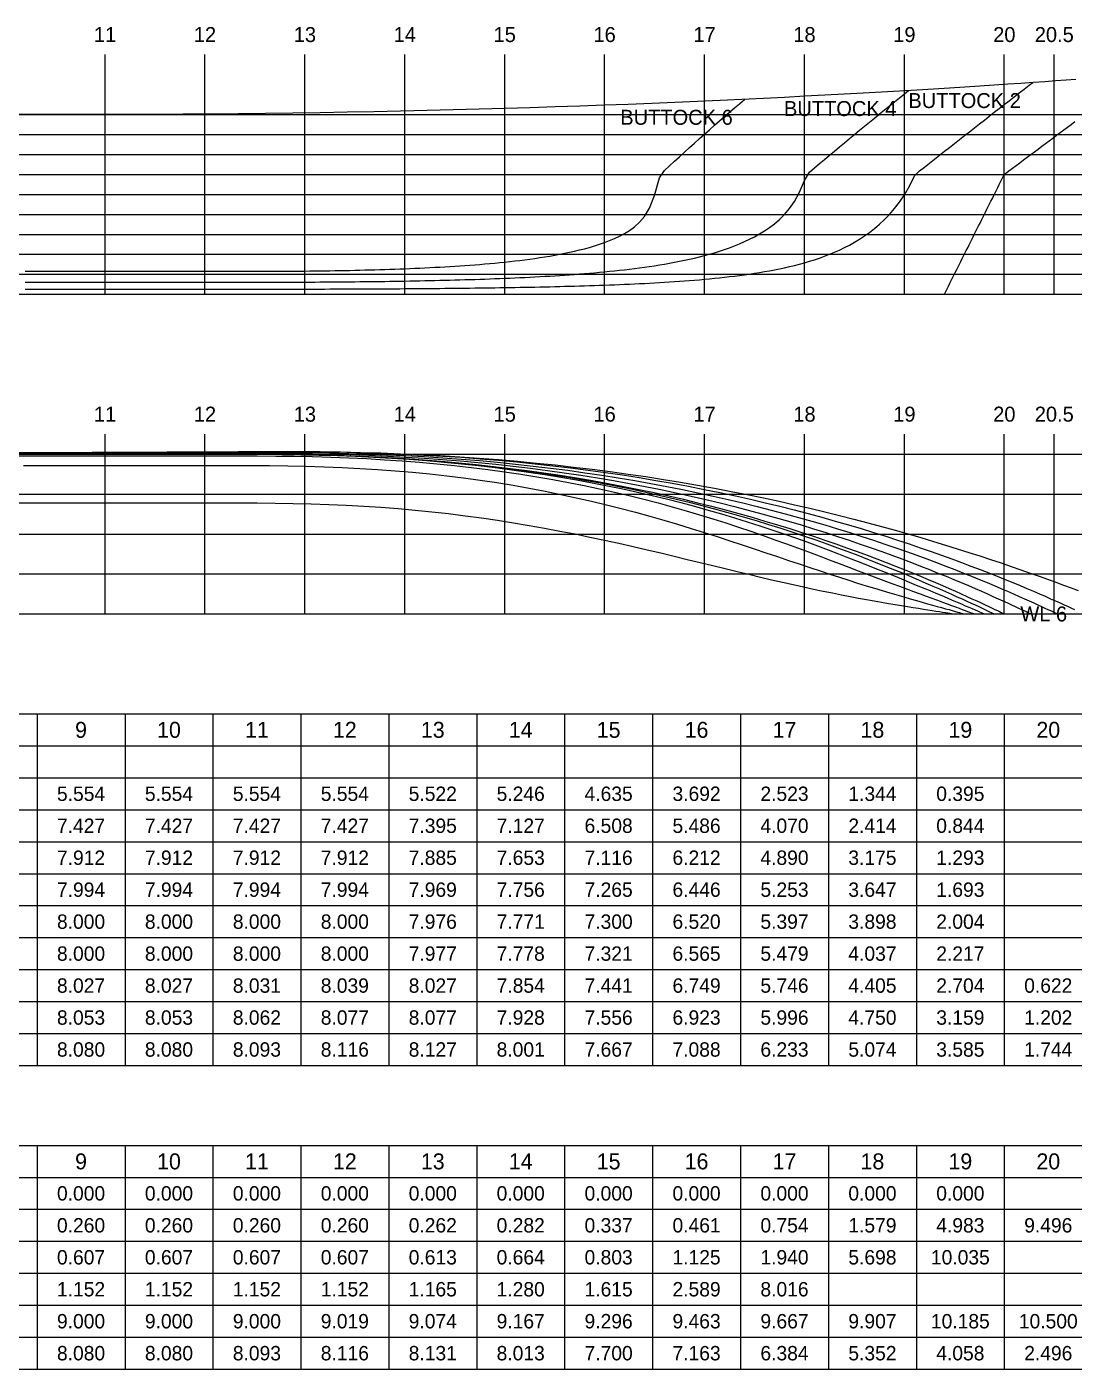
# Model space of a CAD drawing. Header units: metres. Extents: x -3336 to 157000, y -53800 to 16385.
# Drawn here: x 51088 to 103494, y -53800 to 13386 of the extents above; entities that cross this region are included whole.
import ezdxf
from ezdxf.enums import TextEntityAlignment as Align

# ---------------------------------------------------------------- set-up
doc = ezdxf.new("R2010")
doc.units = ezdxf.units.M
for name, color, linetype in [('LINES_BUTTOCK', 4, 'CONTINUOUS'), ('LINES_CL', 30, 'CONTINUOUS'), ('LINES_DECK', 6, 'CONTINUOUS'), ('LINES_GRID', 8, 'CONTINUOUS'), ('LINES_PROFILE', 7, 'CONTINUOUS'), ('LINES_TABLE', 8, 'CONTINUOUS'), ('LINES_TEXT', 7, 'CONTINUOUS'), ('LINES_WATERLINE', 1, 'CONTINUOUS')]:
    doc.layers.add(name, color=color, linetype=linetype)

msp = doc.modelspace()

# ---------------------------------------------------------------- linework, layer by layer
at = {"layer": 'LINES_BUTTOCK'}
for points in [[(51000, 259.7619), (51250, 259.7619), (51500, 259.7619), (51750, 259.7619), (52000, 259.7619), (52250, 259.7619), (52500, 259.7619), (52750, 259.7619), (53000, 259.7619), (53250, 259.7619), (53500, 259.7619), (53750, 259.7619), (54000, 259.7619), (54250, 259.7619), (54500, 259.7619), (54750, 259.7619), (55000, 259.7619), (55250, 259.7619), (55500, 259.7619), (55750, 259.7619), (56000, 259.7619), (56250, 259.7619), (56500, 259.7619), (56750, 259.7619), (57000, 259.7619), (57250, 259.7619), (57500, 259.7619), (57750, 259.7619), (58000, 259.7619), (58250, 259.7619), (58500, 259.7619), (58750, 259.7619), (59000, 259.7619), (59250, 259.7619), (59500, 259.7619), (59750, 259.7619), (60000, 259.7619), (60250, 259.7619), (60500, 259.7619), (60750, 259.7619), (61000, 259.7619), (61250, 259.7619), (61500, 259.7619), (61750, 259.7619), (62000, 259.7619), (62250, 259.7693), (62500, 259.7985), (62750, 259.8548), (63000, 259.942), (63250, 260.0628), (63500, 260.2198), (63750, 260.415), (64000, 260.6502), (64250, 260.9274), (64500, 261.2482), (64750, 261.6141), (65000, 262.0267), (65250, 262.4875), (65500, 262.998), (65750, 263.5596), (66000, 264.1737), (66250, 264.842), (66500, 265.5657), (66750, 266.3464), (67000, 267.1856), (67250, 268.0848), (67500, 269.0457), (67750, 270.0698), (68000, 271.1588), (68250, 272.3145), (68500, 273.5385), (68750, 274.8327), (69000, 276.1991), (69250, 277.6396), (69500, 279.1563), (69750, 280.7512), (70000, 282.4267), (70250, 284.185), (70500, 286.0286), (70750, 287.9599), (71000, 289.9817), (71250, 292.0967), (71500, 294.3077), (71750, 296.6178), (72000, 299.0302), (72250, 301.5481), (72500, 304.175), (72750, 306.9147), (73000, 309.7708), (73250, 312.7474), (73500, 315.8487), (73750, 319.0791), (74000, 322.4433), (74250, 325.9461), (74500, 329.5926), (74750, 333.3884), (75000, 337.3389), (75250, 341.4502), (75500, 345.7287), (75750, 350.1808), (76000, 354.8136), (76250, 359.6344), (76500, 364.651), (76750, 369.8716), (77000, 375.3048), (77250, 380.9598), (77500, 386.846), (77750, 392.9738), (78000, 399.3539), (78250, 405.9976), (78500, 412.917), (78750, 420.1248), (79000, 427.6345), (79250, 435.4604), (79500, 443.6176), (79750, 452.1222), (80000, 460.9912), (80250, 470.2428), (80500, 479.896), (80750, 489.9714), (81000, 500.4906), (81250, 511.4766), (81500, 522.9542), (81750, 534.9493), (82000, 547.4899), (82250, 560.6056), (82500, 574.3282), (82750, 588.6914), (83000, 603.7314), (83250, 619.4867), (83500, 635.9986), (83750, 653.3113), (84000, 671.4721), (84250, 690.5315), (84500, 710.544), (84750, 731.5678), (85000, 753.6655), (85250, 776.9043), (85500, 801.3568), (85750, 827.1008), (86000, 854.2202), (86250, 882.8056), (86500, 912.9548), (86750, 944.7735), (87000, 978.3759), (87250, 1013.8859), (87500, 1051.4377), (87750, 1091.1772), (88000, 1133.2626), (88250, 1177.8666), (88500, 1225.1771), (88750, 1275.3994), (89000, 1328.7581), (89250, 1385.4989), (89500, 1445.8916), (89750, 1510.2329), (90000, 1578.8492), (90250, 1652.101), (90500, 1730.387), (90750, 1814.1493), (91000, 1903.879), (91250, 2000.1236), (91500, 2103.4951), (91750, 2214.6799), (92000, 2334.451), (92250, 2463.6826), (92500, 2603.3693), (92750, 2754.6504), (93000, 2918.8425), (93250, 3097.4841), (93500, 3292.3998), (93750, 3505.7957), (94000, 3740.4059), (94250, 3999.7307), (94500, 4288.4379), (94750, 4613.0723), (95000, 4983.3505), (95250, 5414.3917), (95500, 5927.4218), (95750, 6172.303), (96000, 6369.8577), (96250, 6567.1496), (96500, 6764.1801), (96750, 6960.9508), (97000, 7157.4632), (97250, 7353.7189), (97500, 7549.7196), (97750, 7745.4669), (98000, 7940.9625), (98250, 8136.2083), (98500, 8331.2059), (98750, 8525.9573), (99000, 8720.4643), (99250, 8914.7288), (99500, 9108.7527), (99750, 9302.538), (100000, 9496.0867), (100250, 9689.4008), (100500, 9882.4823), (100750, 10075.3333), (101000, 10267.9559), (101250, 10460.3523), (101427.2979, 10596.6621)], [(51000, 606.8942), (51250, 606.8942), (51500, 606.8942), (51750, 606.8942), (52000, 606.8942), (52250, 606.8942), (52500, 606.8942), (52750, 606.8942), (53000, 606.8942), (53250, 606.8942), (53500, 606.8942), (53750, 606.8942), (54000, 606.8942), (54250, 606.8942), (54500, 606.8942), (54750, 606.8942), (55000, 606.8942), (55250, 606.8942), (55500, 606.8942), (55750, 606.8942), (56000, 606.8942), (56250, 606.8942), (56500, 606.8942), (56750, 606.8942), (57000, 606.8942), (57250, 606.8942), (57500, 606.8942), (57750, 606.8942), (58000, 606.8942), (58250, 606.8942), (58500, 606.8942), (58750, 606.8942), (59000, 606.8942), (59250, 606.8942), (59500, 606.8942), (59750, 606.8942), (60000, 606.8942), (60250, 606.8942), (60500, 606.8942), (60750, 606.8942), (61000, 606.8942), (61250, 606.8942), (61500, 606.8942), (61750, 606.8942), (62000, 606.8942), (62250, 606.9126), (62500, 606.9851), (62750, 607.1253), (63000, 607.3422), (63250, 607.643), (63500, 608.0336), (63750, 608.5192), (64000, 609.1048), (64250, 609.7947), (64500, 610.5932), (64750, 611.5041), (65000, 612.5315), (65250, 613.6791), (65500, 614.9506), (65750, 616.3497), (66000, 617.8801), (66250, 619.5455), (66500, 621.3497), (66750, 623.2965), (67000, 625.3898), (67250, 627.6335), (67500, 630.0318), (67750, 632.5888), (68000, 635.3089), (68250, 638.1965), (68500, 641.2562), (68750, 644.493), (69000, 647.9117), (69250, 651.5177), (69500, 655.3162), (69750, 659.313), (70000, 663.5139), (70250, 667.9251), (70500, 672.5531), (70750, 677.4046), (71000, 682.4867), (71250, 687.8068), (71500, 693.3726), (71750, 699.1923), (72000, 705.2744), (72250, 711.628), (72500, 718.2623), (72750, 725.1875), (73000, 732.4138), (73250, 739.9523), (73500, 747.8145), (73750, 756.0126), (74000, 764.5594), (74250, 773.4683), (74500, 782.7537), (74750, 792.4306), (75000, 802.5148), (75250, 813.0231), (75500, 823.9732), (75750, 835.3837), (76000, 847.2745), (76250, 859.6665), (76500, 872.5818), (76750, 886.0439), (77000, 900.0777), (77250, 914.7095), (77500, 929.9673), (77750, 945.8809), (78000, 962.4817), (78250, 979.8034), (78500, 997.8815), (78750, 1016.7542), (79000, 1036.4618), (79250, 1057.0476), (79500, 1078.5575), (79750, 1101.0407), (80000, 1124.5498), (80250, 1149.1409), (80500, 1174.8744), (80750, 1201.8148), (81000, 1230.0313), (81250, 1259.5985), (81500, 1290.5963), (81750, 1323.1112), (82000, 1357.2362), (82250, 1393.072), (82500, 1430.7275), (82750, 1470.3208), (83000, 1511.9802), (83250, 1555.8455), (83500, 1602.0692), (83750, 1650.8183), (84000, 1702.276), (84250, 1756.6441), (84500, 1814.1454), (84750, 1875.0271), (85000, 1939.5649), (85250, 2008.0671), (85500, 2080.8812), (85750, 2158.4007), (86000, 2241.0751), (86250, 2329.4214), (86500, 2424.0403), (86750, 2525.6375), (87000, 2635.0519), (87250, 2753.2964), (87500, 2881.6142), (87750, 3021.5629), (88000, 3175.1406), (88250, 3344.9853), (88500, 3534.7014), (88750, 3749.4223), (89000, 3996.8372), (89250, 4289.1573), (89500, 4646.929), (89750, 5104.6315), (90000, 5698.4726), (90250, 6116.9751), (90500, 6329.2548), (90750, 6540.8242), (91000, 6751.6898), (91250, 6961.8584), (91500, 7171.3366), (91750, 7380.1313), (92000, 7588.2493), (92250, 7795.6975), (92500, 8002.4829), (92750, 8208.6125), (93000, 8414.0932), (93250, 8618.9322), (93500, 8823.1365), (93750, 9026.7132), (94000, 9229.6694), (94250, 9432.0123), (94500, 9633.7489), (94750, 9834.8866), (95000, 10035.4323), (95202.1892, 10197.197)], [(51000, 1152.4016), (51250, 1152.4016), (51500, 1152.4016), (51750, 1152.4016), (52000, 1152.4016), (52250, 1152.4016), (52500, 1152.4016), (52750, 1152.4016), (53000, 1152.4016), (53250, 1152.4016), (53500, 1152.4016), (53750, 1152.4016), (54000, 1152.4016), (54250, 1152.4016), (54500, 1152.4016), (54750, 1152.4016), (55000, 1152.4016), (55250, 1152.4016), (55500, 1152.4016), (55750, 1152.4016), (56000, 1152.4016), (56250, 1152.4016), (56500, 1152.4016), (56750, 1152.4016), (57000, 1152.4016), (57250, 1152.4016), (57500, 1152.4016), (57750, 1152.4016), (58000, 1152.4016), (58250, 1152.4016), (58500, 1152.4016), (58750, 1152.4016), (59000, 1152.4016), (59250, 1152.4016), (59500, 1152.4016), (59750, 1152.4016), (60000, 1152.4016), (60250, 1152.4016), (60500, 1152.4016), (60750, 1152.4016), (61000, 1152.4016), (61250, 1152.4016), (61500, 1152.4016), (61750, 1152.4016), (62000, 1152.4016), (62250, 1152.4425), (62500, 1152.6032), (62750, 1152.914), (63000, 1153.395), (63250, 1154.0619), (63500, 1154.9282), (63750, 1156.0057), (64000, 1157.3052), (64250, 1158.8369), (64500, 1160.6103), (64750, 1162.6347), (65000, 1164.919), (65250, 1167.4722), (65500, 1170.3032), (65750, 1173.4207), (66000, 1176.8338), (66250, 1180.5515), (66500, 1184.5832), (66750, 1188.9385), (67000, 1193.6271), (67250, 1198.6592), (67500, 1204.0455), (67750, 1209.7968), (68000, 1215.9248), (68250, 1222.4413), (68500, 1229.3589), (68750, 1236.6908), (69000, 1244.4509), (69250, 1252.6536), (69500, 1261.3145), (69750, 1270.4497), (70000, 1280.0763), (70250, 1290.2126), (70500, 1300.8777), (70750, 1312.0919), (71000, 1323.8771), (71250, 1336.256), (71500, 1349.2533), (71750, 1362.8949), (72000, 1377.2087), (72250, 1392.2243), (72500, 1407.9736), (72750, 1424.4904), (73000, 1441.8111), (73250, 1459.9749), (73500, 1479.0237), (73750, 1499.0029), (74000, 1519.9613), (74250, 1541.9515), (74500, 1565.0307), (74750, 1589.2609), (75000, 1614.7094), (75250, 1641.4498), (75500, 1669.5622), (75750, 1699.1348), (76000, 1730.2641), (76250, 1763.057), (76500, 1797.6316), (76750, 1834.1192), (77000, 1872.6664), (77250, 1913.4377), (77500, 1956.6184), (77750, 2002.4192), (78000, 2051.0801), (78250, 2102.8775), (78500, 2158.132), (78750, 2217.2188), (79000, 2280.5816), (79250, 2348.7518), (79500, 2422.374), (79750, 2502.2433), (80000, 2589.3584), (80250, 2685.0012), (80500, 2790.8613), (80750, 2909.2363), (81000, 3043.375), (81250, 3198.1016), (81500, 3381.0441), (81750, 3605.3011), (82000, 3895.9362), (82250, 4307.1258), (82500, 4948.1217), (82750, 5825.1665), (83000, 6190.1036), (83250, 6423.7264), (83500, 6655.7431), (83750, 6886.181), (84000, 7115.0673), (84250, 7342.4286), (84500, 7568.2914), (84750, 7792.6814), (85000, 8015.6243), (85250, 8237.1453), (85500, 8457.269), (85750, 8676.02), (86000, 8893.4222), (86250, 9109.4995), (86500, 9324.2751), (86750, 9537.772), (87000, 9750.0129), (87010.6458, 9759.0232)]]:
    msp.add_lwpolyline(points, dxfattribs=at)
at = {"layer": 'LINES_CL'}
for points in [[(0, 0), (107000, 0)], [(0, -16000), (107000, -16000)]]:
    msp.add_lwpolyline(points, dxfattribs=at)
at = {"layer": 'LINES_DECK'}
msp.add_lwpolyline([(50177.7428, -7919.9152), (51223.3327, -7918.4692), (52269.7295, -7916.1313), (53316.5298, -7913.1667), (54363.3301, -7909.6883), (55409.7269, -7905.7607), (56455.3168, -7901.3926), (57499.6965, -7896.6042), (58542.4636, -7891.4171), (59583.216, -7885.8471), (60621.5524, -7879.9062), (61657.0726, -7873.6032), (62689.3774, -7867.5815), (63718.0688, -7865.1358), (64742.7501, -7867.8266), (65763.0265, -7876.4297), (66778.5045, -7891.4789), (67788.7926, -7913.3657), (68793.5014, -7942.381), (69792.2436, -7978.7383), (70784.634, -8022.5877), (71770.2902, -8074.0247), (72748.8321, -8133.0974), (73719.8824, -8199.8112), (74683.0669, -8274.1334), (75638.0142, -8355.9959), (76584.3561, -8445.2988), (77521.7278, -8541.912), (78449.768, -8645.6782), (79368.1188, -8756.4147), (80276.4262, -8873.915), (81174.3401, -8997.9508), (82061.5143, -9128.2738), (82937.6067, -9264.6168), (83802.2796, -9406.6958), (84655.1997, -9554.2107), (85496.0382, -9706.8472), (86324.4708, -9864.2781), (87140.1782, -10026.1642), (87942.846, -10192.1558), (88732.1647, -10361.8938), (89507.83, -10535.0108), (90269.5428, -10711.1322), (91017.0096, -10889.8774), (91749.9421, -11070.8604), (92468.0578, -11253.6915), (93171.0798, -11437.9774), (93858.7371, -11623.3228), (94530.7647, -11809.3312), (95186.9033, -11995.6054), (95826.9002, -12181.7487), (96450.5085, -12367.3657), (97057.4878, -12552.063), (97647.6042, -12735.45), (98220.63, -12917.1398), (98776.3445, -13096.7498), (99314.5334, -13273.9027), (99834.9892, -13448.2267), (100337.5112, -13619.357), (100821.9057, -13786.9355), (101287.986, -13950.6126), (101735.5724, -14110.0467), (102164.4923, -14264.9059), (102574.5804, -14414.8679), (102965.6786, -14559.6209), (103337.6361, -14698.8642), (103690.3095, -14832.3088)], dxfattribs=at)
at = {"layer": 'LINES_GRID'}
for points in [[(55000, 0), (55000, 12000)], [(60000, 0), (60000, 12000)], [(65000, 0), (65000, 12000)], [(70000, 0), (70000, 12000)], [(75000, 0), (75000, 12000)], [(80000, 0), (80000, 12000)], [(85000, 0), (85000, 12000)], [(90000, 0), (90000, 12000)], [(95000, 0), (95000, 12000)], [(100000, 0), (100000, 12000)], [(102500, 0), (102500, 12000)], [(0, 9000), (107000, 9000)], [(0, 8000), (107000, 8000)], [(0, 7000), (107000, 7000)], [(0, 6000), (107000, 6000)], [(0, 5000), (107000, 5000)], [(0, 4000), (107000, 4000)], [(0, 3000), (107000, 3000)], [(0, 2000), (107000, 2000)], [(0, 1000), (107000, 1000)], [(0, 0), (107000, 0)], [(55000, -16000), (55000, -7000)], [(60000, -16000), (60000, -7000)], [(65000, -16000), (65000, -7000)], [(70000, -16000), (70000, -7000)], [(75000, -16000), (75000, -7000)], [(80000, -16000), (80000, -7000)], [(85000, -16000), (85000, -7000)], [(90000, -16000), (90000, -7000)], [(95000, -16000), (95000, -7000)], [(100000, -16000), (100000, -7000)], [(102500, -16000), (102500, -7000)], [(0, -8000), (107000, -8000)], [(0, -10000), (107000, -10000)], [(0, -12000), (107000, -12000)], [(0, -14000), (107000, -14000)], [(0, -16000), (107000, -16000)]]:
    msp.add_lwpolyline(points, dxfattribs=at)
at = {"layer": 'LINES_PROFILE'}
for points in [[(103574.9029, 10747.7935), (103091.7984, 10713.2008), (102574.5804, 10676.5487), (102023.6034, 10637.9402), (101439.245, 10597.4841), (100821.9057, 10555.2941), (100172.0086, 10511.4892), (99489.999, 10466.1926), (98776.3445, 10419.5321), (98031.5341, 10371.6392), (97256.0783, 10322.649), (96450.5085, 10272.6997), (95615.3768, 10221.9325), (94751.2556, 10170.4906), (93858.7371, 10118.5196), (92938.433, 10066.1664), (91990.9741, 10013.5794), (91017.0096, 9960.9074), (90017.207, 9908.2998), (88992.2517, 9855.9061), (87942.846, 9803.8749), (86869.7092, 9752.3543), (85773.5767, 9701.4911), (84655.1997, 9651.4303), (83515.3448, 9602.3147), (82354.7931, 9554.285), (81174.3401, 9507.4786), (79974.7947, 9462.0299), (78756.9791, 9418.0697), (77521.7278, 9375.7246), (76269.8875, 9335.1171), (75002.3162, 9296.3649), (73719.8824, 9259.5807), (72423.4653, 9224.872), (71113.9532, 9192.3404), (69792.2436, 9162.0818), (68459.2424, 9134.1861), (67115.8631, 9108.7364), (65763.0265, 9085.8094), (64401.6597, 9065.475), (63032.6956, 9047.7957), (61657.0726, 9032.8271), (60275.7334, 9020.6173), (58889.6247, 9011.2068), (57499.6965, 9004.6285), (56106.9014, 9000.9076), (54712.1938, 9000), (53316.5298, 9000), (51920.8658, 9000), (50526.1582, 9000)], [(50023.4218, 0), (51545.3402, 0), (53064.2532, 0), (54578.6618, 0), (56087.0716, 0), (57587.9938, 0), (59079.9472, 0), (60561.4595, 0), (62031.0686, 0), (63487.3242, 0), (64928.7891, 0), (66354.0408, 0), (67761.6727, 0), (69150.2956, 0), (70518.5392, 0), (71865.0532, 0), (73188.5087, 0), (74487.5996, 0), (75761.0438, 0), (77007.5847, 0), (78225.9921, 0), (79415.0635, 0), (80573.6255, 0), (81700.5346, 0), (82794.6789, 0), (83854.9784, 0), (84880.3869, 0), (85869.8923, 0), (86822.5181, 0), (87737.3242, 0), (88613.4079, 0), (89449.9044, 0), (90245.9883, 0), (91000.874, 0), (91713.8164, 0), (92384.112, 0), (93011.0993, 0), (93594.1596, 0), (94132.7173, 0), (94626.241, 0), (95074.2438, 0), (95476.2833, 0), (95831.963, 0), (96140.9317, 0), (96402.8845, 0), (96617.563, 0), (96784.7553, 0), (96904.2963, 0), (96976.0682, 0), (97000, 0), (97068.5925, 137.1849), (97137.1849, 274.3699), (97205.7774, 411.5548), (97274.3699, 548.7397), (97342.9623, 685.9247), (97411.5548, 823.1096), (97480.1473, 960.2945), (97548.7397, 1097.4795), (97617.3322, 1234.6644), (97685.9247, 1371.8493), (97754.5171, 1509.0343), (97823.1096, 1646.2192), (97891.7021, 1783.4041), (97960.2945, 1920.5891), (98028.887, 2057.774), (98097.4795, 2194.9589), (98166.0719, 2332.1439), (98234.6644, 2469.3288), (98303.2569, 2606.5137), (98371.8493, 2743.6987), (98440.4418, 2880.8836), (98509.0343, 3018.0685), (98577.6267, 3155.2535), (98646.2192, 3292.4384), (98714.8117, 3429.6233), (98783.4041, 3566.8083), (98851.9966, 3703.9932), (98920.5891, 3841.1781), (98989.1815, 3978.3631), (99057.774, 4115.548), (99126.3665, 4252.7329), (99194.9589, 4389.9179), (99263.5514, 4527.1028), (99332.1439, 4664.2877), (99400.7363, 4801.4727), (99469.3288, 4938.6576), (99537.9213, 5075.8425), (99606.5137, 5213.0275), (99675.1062, 5350.2124), (99743.6987, 5487.3973), (99812.2911, 5624.5823), (99880.8836, 5761.7672), (99949.4761, 5898.9522), (100048.1828, 6036.1371), (100231.096, 6173.322), (100414.0093, 6310.507), (100596.9225, 6447.6919), (100779.8358, 6584.8768), (100962.749, 6722.0618), (101145.6622, 6859.2467), (101328.5755, 6996.4316), (101511.4887, 7133.6166), (101694.402, 7270.8015), (101877.3152, 7407.9864), (102060.2285, 7545.1714), (102243.1417, 7682.3563), (102426.055, 7819.5412), (102608.9682, 7956.7262), (102791.8815, 8093.9111), (102974.7947, 8231.096), (103157.7079, 8368.281), (103340.6212, 8505.4659), (103523.5344, 8642.6508)]]:
    msp.add_lwpolyline(points, dxfattribs=at)
at = {"layer": 'LINES_TABLE'}
for points in [[(0, -21000), (108800, -21000)], [(51600, -21000), (51600, -38600)], [(56000, -21000), (56000, -38600)], [(60400, -21000), (60400, -38600)], [(64800, -21000), (64800, -38600)], [(69200, -21000), (69200, -38600)], [(73600, -21000), (73600, -38600)], [(78000, -21000), (78000, -38600)], [(82400, -21000), (82400, -38600)], [(86800, -21000), (86800, -38600)], [(91200, -21000), (91200, -38600)], [(95600, -21000), (95600, -38600)], [(100000, -21000), (100000, -38600)], [(0, -22600), (108800, -22600)], [(0, -24200), (108800, -24200)], [(0, -25800), (108800, -25800)], [(0, -27400), (108800, -27400)], [(0, -29000), (108800, -29000)], [(0, -30600), (108800, -30600)], [(0, -32200), (108800, -32200)], [(0, -33800), (108800, -33800)], [(0, -35400), (108800, -35400)], [(0, -37000), (108800, -37000)], [(0, -38600), (108800, -38600)], [(0, -42600), (108800, -42600)], [(51600, -42600), (51600, -53800)], [(56000, -42600), (56000, -53800)], [(60400, -42600), (60400, -53800)], [(64800, -42600), (64800, -53800)], [(69200, -42600), (69200, -53800)], [(73600, -42600), (73600, -53800)], [(78000, -42600), (78000, -53800)], [(82400, -42600), (82400, -53800)], [(86800, -42600), (86800, -53800)], [(91200, -42600), (91200, -53800)], [(95600, -42600), (95600, -53800)], [(100000, -42600), (100000, -53800)], [(0, -44200), (108800, -44200)], [(0, -45800), (108800, -45800)], [(0, -47400), (108800, -47400)], [(0, -49000), (108800, -49000)], [(0, -50600), (108800, -50600)], [(0, -52200), (108800, -52200)], [(0, -53800), (108800, -53800)]]:
    msp.add_lwpolyline(points, dxfattribs=at)
at = {"layer": 'LINES_WATERLINE'}
for points in [[(50325.4705, -7946.5266), (51333.3333, -7945.5054), (52341.1962, -7943.9648), (53348.6705, -7942.0447), (54355.3679, -7939.811), (55360.9002, -7937.3046), (56364.8799, -7934.5551), (57366.9197, -7931.5852), (58366.6335, -7928.4134), (59363.6359, -7925.0554), (60357.5424, -7921.5247), (61347.9698, -7917.8336), (62334.5365, -7914.1226), (63316.862, -7913.0445), (64294.5676, -7916.7808), (65267.2764, -7926.2068), (66234.6134, -7941.9001), (67196.2057, -7964.2812), (68151.6825, -7993.6659), (69100.6756, -8030.2915), (70042.819, -8074.3322), (70977.7495, -8125.909), (71905.1067, -8185.0967), (72824.5332, -8251.9285), (73735.6743, -8326.4002), (74638.1789, -8408.4731), (75531.6991, -8498.076), (76415.8903, -8595.1081), (77290.4118, -8699.44), (78154.9263, -8810.9156), (79009.1005, -8929.3537), (79852.6052, -9054.5491), (80685.1152, -9186.274), (81506.3096, -9324.2789), (82315.8716, -9468.2942), (83113.4893, -9618.0311), (83898.8552, -9773.1826), (84671.6664, -9933.4251), (85431.6251, -10098.4187), (86178.4382, -10267.809), (86911.8179, -10441.2281), (87631.4814, -10618.2954), (88337.1512, -10798.6188), (89028.5554, -10981.7962), (89705.4274, -11167.4162), (90367.5062, -11355.0593), (91014.5365, -11544.2994), (91646.269, -11734.7044), (92262.4601, -11925.8378), (92862.8723, -12117.2596), (93447.274, -12308.5277), (94015.44, -12499.1988), (94567.1512, -12688.8296), (95102.195, -12876.9781), (95620.3651, -13063.2046), (96121.4616, -13247.073), (96605.2915, -13428.1515), (97071.6682, -13606.0144), (97520.4118, -13780.2424), (97951.3495, -13950.4243), (98364.315, -14116.1578), (98759.1492, -14277.0505), (99135.6999, -14432.7208), (99493.8218, -14582.7993), (99833.377, -14726.9292), (100154.2344, -14864.7677), (100456.2705, -14995.9863), (100739.3687, -15120.2723), (101003.42, -15237.3291), (101248.3225, -15346.8771), (101473.9818, -15448.6547), (101680.311, -15542.4183), (101867.2304, -15627.9437), (102034.6681, -15705.0261), (102182.5594, -15773.4808), (102310.8474, -15833.1438), (102419.4825, -15883.8722), (102508.423, -15925.5442), (102577.6346, -15958.0599), (102627.0904, -15981.3413), (102656.7716, -15995.3325), (102666.6666, -16000)], [(50471.8678, -8006.3358), (51443.3609, -8006.3358), (52414.1048, -8006.3358), (53383.7252, -8006.3358), (54351.8484, -8006.3358), (55318.1012, -8006.3358), (56282.1109, -8006.3358), (57243.506, -8006.3358), (58201.9158, -8006.3358), (59156.9709, -8006.3358), (60108.3031, -8006.3358), (61055.5455, -8006.3358), (61998.333, -8006.3358), (62936.3022, -8008.0479), (63869.0915, -8014.7311), (64796.3412, -8027.5419), (65717.6939, -8047.1641), (66632.7943, -8074.0704), (67541.2897, -8108.6012), (68442.8299, -8151.0012), (69337.0672, -8201.4412), (70223.657, -8260.0303), (71102.2574, -8326.8261), (71972.5297, -8401.8411), (72834.1384, -8485.0476), (73686.7514, -8576.3825), (74530.0399, -8675.7503), (75363.6789, -8783.0263), (76187.3469, -8898.0589), (77000.7265, -9020.6721), (77803.504, -9150.6669), (78595.3699, -9287.823), (79376.0191, -9431.8999), (80145.1504, -9582.6371), (80902.4675, -9739.7544), (81647.6783, -9902.9514), (82380.4956, -10071.9062), (83100.6368, -10246.2739), (83807.8244, -10425.6844), (84501.7856, -10609.7395), (85182.253, -10798.0103), (85848.9641, -10990.0341), (86501.6621, -11185.3124), (87140.0952, -11383.309), (87764.0174, -11583.4499), (88373.188, -11785.1245), (88967.3723, -11987.6892), (89546.3411, -12190.4728), (90109.8714, -12392.7842), (90657.7457, -12593.9226), (91189.753, -12793.1887), (91705.6881, -12989.8969), (92205.352, -13183.3882), (92688.5523, -13373.0418), (93155.1025, -13558.2856), (93604.8229, -13738.6038), (94037.54, -13913.5423), (94453.087, -14082.7104), (94851.3038, -14245.7796), (95232.0368, -14402.4797), (95595.1392, -14552.5919), (95940.471, -14695.941), (96267.8992, -14832.3862), (96577.2975, -14961.8116), (96868.5465, -15084.1179), (97141.5341, -15199.2147), (97396.155, -15307.0143), (97632.311, -15407.4271), (97849.911, -15500.3593), (98048.8713, -15585.7117), (98229.115, -15663.3799), (98390.5728, -15733.2564), (98533.1823, -15795.2325), (98656.8885, -15849.2018), (98761.6439, -15895.0634), (98847.4079, -15932.7249), (98914.1476, -15962.1062), (98961.8372, -15983.1417), (98990.4583, -15995.7829), (98999.9999, -16000)], [(50666.6667, -7973.1281), (51661.4404, -7972.5257), (52655.8307, -7971.7011), (53649.454, -7970.7041), (54641.9275, -7969.5617), (55632.8684, -7968.2916), (56621.8948, -7966.9071), (57608.6253, -7965.4185), (58592.6795, -7963.8344), (59573.6782, -7962.1621), (60551.243, -7960.4081), (61524.9971, -7958.5781), (62494.5651, -7957.0197), (63459.5732, -7958.8351), (64419.6494, -7965.8762), (65374.4236, -7978.9568), (66323.5277, -7998.6216), (67266.5957, -8025.2643), (68203.2642, -8059.1756), (69133.172, -8100.5675), (70055.9605, -8149.5888), (70971.2742, -8206.3343), (71878.76, -8270.8517), (72778.0682, -8343.1468), (73668.8519, -8423.1873), (74550.768, -8510.9059), (75423.4762, -8606.2029), (76286.6402, -8708.9482), (77139.9272, -8818.9835), (77983.0083, -8936.1239), (78815.5584, -9060.1594), (79637.2566, -9190.8565), (80447.7861, -9327.9593), (81246.8343, -9471.1912), (82034.0934, -9620.256), (82809.2597, -9774.8389), (83572.0344, -9934.6083), (84322.1235, -10099.2163), (85059.2377, -10268.3004), (85783.093, -10441.4846), (86493.4102, -10618.3804), (87189.9155, -10798.5883), (87872.3404, -10981.6984), (88540.4218, -11167.2924), (89193.9022, -11354.9441), (89832.5296, -11544.2208), (90456.0578, -11734.6847), (91064.2464, -11925.8937), (91656.861, -12117.4028), (92233.6731, -12308.7652), (92794.4603, -12499.5336), (93339.0064, -12689.2611), (93867.1016, -12877.5025), (94378.5421, -13063.8155), (94873.1309, -13247.7617), (95350.6773, -13428.9078), (95810.9971, -13606.8265), (96253.913, -13781.0977), (96679.254, -13951.3097), (97086.8564, -14117.06), (97476.5629, -14277.9563), (97848.2233, -14433.6177), (98201.6943, -14583.6752), (98536.8396, -14727.7731), (98853.5301, -14865.5698), (99151.6436, -14996.7381), (99431.0652, -15120.9667), (99691.6872, -15237.9605), (99933.4092, -15347.4418), (100156.1379, -15449.1503), (100359.7874, -15542.8442), (100544.2794, -15628.3009), (100709.5425, -15705.3171), (100855.5132, -15773.7097), (100982.1351, -15833.3159), (101089.3594, -15883.994), (101177.1448, -15925.6234), (101245.4575, -15958.105), (101294.2711, -15981.3615), (101323.5668, -15995.3376), (101333.3332, -16000)], [(50726.7762, -8000.07), (51703.1758, -8000.07), (52678.8225, -8000.07), (53653.34, -8000.07), (54626.3527, -8000.07), (55597.4855, -8000.07), (56566.364, -8000.07), (57532.6146, -8000.07), (58495.8649, -8000.07), (59455.7435, -8000.07), (60411.8803, -8000.07), (61363.9068, -8000.07), (62311.4559, -8000.2011), (63254.1624, -8003.2992), (64191.6627, -8011.7289), (65123.5954, -8026.408), (66049.6014, -8047.9249), (66969.3236, -8076.6937), (67882.4073, -8113.0127), (68788.5007, -8157.0933), (69687.2544, -8209.0772), (70578.3219, -8269.0479), (71461.3597, -8337.0383), (72336.0273, -8413.0366), (73201.9876, -8496.9906), (74058.9067, -8588.8116), (74906.4543, -8688.3769), (75744.3035, -8795.5331), (76572.1315, -8910.0979), (77389.619, -9031.8622), (78196.451, -9160.5924), (78992.3162, -9296.032), (79776.9081, -9437.9033), (80549.9239, -9585.9096), (81311.0658, -9739.7362), (82060.0403, -9899.0522), (82796.5587, -10063.5122), (83520.337, -10232.7574), (84231.0962, -10406.4166), (84928.5623, -10584.107), (85612.4664, -10765.4352), (86282.5448, -10949.9967), (86938.5392, -11137.3762), (87580.1967, -11327.1465), (88207.27, -11518.8683), (88819.5172, -11712.0888), (89416.7024, -11906.3413), (89998.5954, -12101.1442), (90564.9717, -12296.0017), (91115.6131, -12490.405), (91650.3073, -12683.834), (92168.8481, -12875.7615), (92671.0356, -13065.6573), (93156.6763, -13252.994), (93625.5828, -13437.2528), (94077.5745, -13617.9302), (94512.477, -13794.5428), (94930.1228, -13966.633), (95330.3508, -14133.7715), (95713.0067, -14295.5602), (96077.9429, -14451.6317), (96425.0189, -14601.6489), (96754.1007, -14745.3025), (97065.0616, -14882.3082), (97357.7816, -15012.4033), (97632.1479, -15135.3438), (97888.0547, -15250.9012), (98125.4034, -15358.8603), (98344.1025, -15459.0182), (98544.0676, -15551.1825), (98725.2217, -15635.1722), (98887.4948, -15710.8179), (99030.8246, -15777.9623), (99155.1556, -15836.4622), (99260.4401, -15886.1896), (99346.6373, -15927.0332), (99413.714, -15958.8997), (99461.6445, -15981.7151), (99490.4101, -15995.426), (99499.9999, -16000)], [(50979.048, -7918.904), (52000, -7916.8), (53020.952, -7914.0595), (54041.5104, -7910.8078), (55061.2818, -7907.1176), (56079.873, -7903.0392), (57096.8913, -7898.6102), (58111.9447, -7893.8608), (59124.6418, -7888.8162), (60134.5922, -7883.4982), (61141.4065, -7877.9259), (62144.6967, -7872.1342), (63144.0759, -7868.1339), (64139.1589, -7868.4934), (65129.562, -7874.1745), (66114.9034, -7885.7944), (67094.8032, -7903.8035), (68068.8837, -7928.5443), (69036.7693, -7960.28), (69998.0869, -7999.2108), (70952.466, -8045.4842), (71899.5384, -8099.2017), (72838.9393, -8160.4243), (73770.3063, -8229.1755), (74693.2805, -8305.4449), (75607.5059, -8389.1902), (76512.6303, -8480.3393), (77408.3045, -8578.7917), (78294.1834, -8684.4203), (79169.9253, -8797.0724), (80035.1927, -8916.5713), (80889.6521, -9042.717), (81732.9739, -9175.2877), (82564.8331, -9314.0405), (83384.9089, -9458.7126), (84192.8853, -9609.0225), (84988.4507, -9764.6705), (85771.2984, -9925.3402), (86541.1267, -10090.6994), (87297.6387, -10260.4009), (88040.5428, -10434.0838), (88769.5526, -10611.3745), (89484.387, -10791.8876), (90184.7704, -10975.2272), (90870.4329, -11160.9878), (91541.1101, -11348.7556), (92196.5435, -11538.1094), (92836.4803, -11728.6218), (93460.6739, -11919.8605), (94068.8836, -12111.3893), (94660.875, -12302.7691), (95236.4198, -12493.5593), (95795.2961, -12683.319), (96337.2885, -12871.6079), (96862.188, -13057.9874), (97369.7923, -13242.0224), (97859.9057, -13423.2815), (98332.3392, -13601.3387), (98786.9107, -13775.7747), (99223.4449, -13946.1774), (99641.7737, -14112.1433), (100041.7356, -14273.2786), (100423.1765, -14429.2003), (100785.9494, -14579.5369), (101129.9143, -14723.9297), (101454.9388, -14862.0335), (101760.8974, -14993.5177), (102047.6722, -15118.0671), (102315.1527, -15235.3825), (102563.2358, -15345.1822), (102791.8257, -15447.2018), (103000.8345, -15541.1955), (103190.1814, -15626.9368), (103359.7936, -15704.2187), (103509.6056, -15772.8546)], [(50981.6846, -8000), (51962.9908, -8000), (52943.5402, -8000), (53922.9548, -8000), (54900.857, -8000), (55876.8699, -8000), (56850.6171, -8000), (57821.7232, -8000), (58789.814, -8000), (59754.5161, -8000), (60715.4576, -8000), (61672.2682, -8000), (62624.5788, -8000.6301), (63572.0225, -8005.2655), (64514.2338, -8015.5067), (65450.8497, -8032.1231), (66381.5089, -8055.6317), (67305.8528, -8086.4022), (68223.525, -8124.7015), (69134.1716, -8170.7174), (70037.4416, -8224.5736), (70932.9868, -8286.3387), (71820.462, -8356.0337), (72699.5249, -8433.6367), (73569.8368, -8519.0872), (74431.062, -8612.2893), (75282.8686, -8713.1141), (76124.9282, -8821.4026), (76956.9161, -8936.9673), (77778.5116, -9059.5942), (78589.398, -9189.0446), (79389.2626, -9325.0565), (80177.797, -9467.3462), (80954.6974, -9615.6098), (81719.6641, -9769.5246), (82472.4024, -9928.7502), (83212.6218, -10092.9301), (83940.0372, -10261.6929), (84654.3681, -10434.6537), (85355.339, -10611.4151), (86042.6798, -10791.5687), (86716.1254, -10974.6962), (87375.4163, -11160.3706), (88020.2982, -11348.1579), (88650.5226, -11537.6177), (89265.8465, -11728.3045), (89866.0326, -11919.7696), (90450.8496, -12111.5613), (91020.0721, -12303.2268), (91573.4805, -12494.3131), (92110.8616, -12684.3683), (92632.0081, -12872.9426), (93136.7192, -13059.5894), (93624.8003, -13243.8666), (94096.0631, -13425.3377), (94550.3261, -13603.5726), (94987.4141, -13778.1491), (95407.1586, -13948.6532), (95809.3978, -14114.6811), (96193.9765, -14275.8393), (96560.7466, -14431.746), (96909.5667, -14582.0317), (97240.3022, -14726.3405), (97552.8257, -14864.3307), (97847.0167, -14995.6755), (98122.7617, -15120.0639), (98379.9545, -15237.2015), (98618.4959, -15346.811), (98838.294, -15448.6332), (99039.2639, -15542.427), (99221.3283, -15627.9706), (99384.4169, -15705.0617), (99528.4669, -15773.518), (99653.4227, -15833.1776), (99759.2362, -15883.8995), (99845.8666, -15925.5637), (99913.2804, -15958.0717), (99961.4517, -15981.3468), (99990.3619, -15995.3339), (99999.9999, -16000)], [(50216.9594, -8088.3883), (51183.5459, -8088.3883), (52149.3871, -8088.3883), (53114.1105, -8088.3883), (54077.3442, -8088.3883), (55038.7168, -8088.3883), (55997.8578, -8088.3883), (56954.3974, -8088.3883), (57907.9668, -8088.3883), (58858.1983, -8088.3883), (59804.7258, -8088.3883), (60747.1841, -8088.3883), (61685.2101, -8088.3883), (62618.4421, -8089.1032), (63546.5203, -8094.2741), (64469.0869, -8105.6538), (65385.7863, -8124.0878), (66296.265, -8150.1467), (67200.1721, -8184.2428), (68097.159, -8226.6802), (68986.88, -8277.6809), (69868.992, -8337.4021), (70743.1551, -8405.9462), (71609.0321, -8483.3686), (72466.2892, -8569.6834), (73314.5961, -8664.8663), (74153.6256, -8768.8585), (74983.0543, -8881.5673), (75802.5623, -9002.8677), (76611.8339, -9132.6023), (77410.557, -9270.5807), (78198.4236, -9416.5781), (78975.1301, -9570.3337), (79740.3769, -9731.548), (80493.8692, -9899.8801), (81235.3163, -10074.9444), (81964.4325, -10256.3073), (82680.9366, -10443.4847), (83384.5525, -10635.9392), (84075.0089, -10833.0789), (84752.0396, -11034.2574), (85415.3835, -11238.7752), (86064.785, -11445.8837), (86699.9937, -11654.7912), (87320.7648, -11864.6714), (87926.8588, -12074.6741), (88518.0421, -12283.9383), (89094.0869, -12491.6071), (89654.771, -12696.8429), (90199.8783, -12898.8439), (90729.1987, -13096.8593), (91242.528, -13290.2034), (91739.6684, -13478.2672), (92220.4283, -13660.5267), (92684.6222, -13836.5484), (93132.0712, -14005.9902), (93562.6029, -14168.5987), (93976.0512, -14324.2034), (94372.2568, -14472.7074), (94751.0669, -14614.0758), (95112.3354, -14748.3232), (95455.9232, -14875.4997), (95781.6977, -14995.6781), (96089.5333, -15108.9415), (96379.3114, -15215.3723), (96650.9203, -15315.0437), (96904.2552, -15408.0131), (97139.2185, -15494.3181), (97355.7196, -15573.9741), (97553.675, -15646.9747), (97733.0084, -15713.2931), (97893.6507, -15772.8853), (98035.5399, -15825.6942), (98158.6214, -15871.6538), (98262.8477, -15910.6948), (98348.1786, -15942.7487), (98414.5812, -15967.7528), (98462.0299, -15985.6538), (98490.5065, -15996.4113), (98499.9999, -16000)], [(50923.731, -8573.4516), (51884.6694, -8573.4516), (52844.4957, -8573.4516), (53802.8399, -8573.4516), (54759.3325, -8573.4516), (55713.6047, -8573.4516), (56665.2888, -8573.4516), (57614.0177, -8573.4516), (58559.4258, -8573.4516), (59501.1485, -8573.4516), (60438.8228, -8573.4516), (61372.0872, -8573.4516), (62300.582, -8573.6096), (63223.9492, -8577.4416), (64141.8327, -8587.9046), (65053.8788, -8606.1381), (65959.7358, -8632.8707), (66859.0545, -8668.6158), (67751.4881, -8713.7442), (68636.6928, -8768.5207), (69514.3271, -8833.1241), (70384.0527, -8907.6609), (71245.5344, -8992.1724), (72098.4401, -9086.6403), (72942.4408, -9190.9896), (73777.2112, -9305.0901), (74602.4296, -9428.7567), (75417.7778, -9561.7492), (76222.9414, -9703.7711), (77017.61, -9854.4685), (77801.4773, -10013.4286), (78574.2411, -10180.1785), (79335.6035, -10354.1844), (80085.2709, -10534.8509), (80822.9543, -10721.5224), (81548.3694, -10913.4843), (82261.2365, -11109.9668), (82961.2807, -11310.1494), (83648.2322, -11513.1681), (84321.8262, -11718.1235), (84981.8029, -11924.0915), (85627.9079, -12130.1353), (86259.8922, -12335.3192), (86877.5121, -12538.7225), (87480.5295, -12739.4554), (88068.712, -12936.6736), (88641.8326, -13129.5929), (89199.6707, -13317.5025), (89742.0109, -13499.7759), (90268.6444, -13675.8797), (90779.368, -13845.3797), (91273.9848, -14007.9429), (91752.3043, -14163.337), (92214.1419, -14311.4262), (92659.3196, -14452.1643), (93087.6658, -14585.5846), (93499.0154, -14711.7881), (93893.2098, -14830.9307), (94270.097, -14943.2085), (94629.5317, -15048.8444), (94971.3754, -15148.0744), (95295.4962, -15241.135), (95601.7692, -15328.253), (95890.0764, -15409.6364), (96160.3065, -15485.4679), (96412.3554, -15555.9004), (96646.126, -15621.0547), (96861.5281, -15681.0189), (97058.4786, -15735.8501), (97236.9017, -15785.5772), (97396.7286, -15830.2045), (97537.8976, -15869.7164), (97660.3543, -15904.0832), (97764.0515, -15933.2656), (97848.9493, -15957.2202), (97915.0148, -15975.9044), (97962.2227, -15989.2803), (97990.5547, -15997.3185), (97999.9999, -16000)], [(50561.3266, -10445.749), (51501, -10445.749), (52439.9488, -10445.749), (53377.8109, -10445.749), (54314.2249, -10445.749), (55248.8296, -10445.749), (56181.2648, -10445.749), (57111.171, -10445.749), (58038.1897, -10445.749), (58961.9635, -10445.749), (59882.1363, -10445.749), (60798.3534, -10445.749), (61710.2615, -10445.749), (62617.5091, -10446.6075), (63519.7464, -10452.5607), (64416.6255, -10465.5368), (65307.8008, -10486.4572), (66192.9286, -10515.9179), (67071.6678, -10554.3142), (67943.6795, -10601.8948), (68808.6275, -10658.7892), (69666.1785, -10725.0246), (70516.0018, -10800.5367), (71357.7698, -10885.1774), (72191.158, -10978.7208), (73015.845, -11080.8674), (73831.513, -11191.2483), (74637.8475, -11309.4288), (75434.5377, -11434.9127), (76221.2763, -11567.1454), (76997.7602, -11705.5192), (77763.6899, -11849.3775), (78518.7701, -11998.0208), (79262.7099, -12150.713), (79995.2223, -12306.6879), (80716.0249, -12465.1577), (81424.84, -12625.3207), (82121.3942, -12786.3707), (82805.419, -12947.5068), (83476.6507, -13107.9426), (84134.8304, -13266.9165), (84779.7046, -13423.7019), (85411.0245, -13577.6157), (86028.5468, -13728.0279), (86632.0334, -13874.3692), (87221.2517, -14016.1372), (87795.9744, -14152.9025), (88355.9801, -14284.3113), (88901.0528, -14410.0881), (89430.9825, -14530.0354), (89945.5647, -14644.0318), (90444.6012, -14752.0287), (90927.8995, -14854.0451), (91395.2733, -14950.1609), (91846.5425, -15040.5092), (92281.533, -15125.2676), (92700.0771, -15204.6491), (93102.0136, -15278.8924), (93487.1875, -15348.2527), (93855.4502, -15412.9924), (94206.6598, -15473.3734), (94540.6808, -15529.6489), (94857.3846, -15582.0576), (95156.6491, -15630.8183), (95438.3588, -15676.1264), (95702.4051, -15718.1507), (95948.6863, -15757.0328), (96177.1074, -15792.8866), (96387.5803, -15825.7992), (96580.0239, -15855.8329), (96754.3641, -15883.0279), (96910.5335, -15907.405), (97048.4721, -15928.9696), (97168.1266, -15947.715), (97269.4508, -15963.6264), (97352.4058, -15976.6843), (97416.9596, -15986.868), (97463.0872, -15994.1579), (97490.7708, -15998.5386), (97499.9999, -16000)]]:
    msp.add_lwpolyline(points, dxfattribs=at)

# ---------------------------------------------------------------- texts
at = {"layer": 'LINES_BUTTOCK'}
for s, p in [('BUTTOCK 2', (100827.2979, 9321.6621)), ('BUTTOCK 4', (94602.1892, 8922.197)), ('BUTTOCK 6', (86410.6458, 8484.0232))]:
    msp.add_text(s, height=750, dxfattribs=at).set_placement(p, align=Align.RIGHT)
at = {"layer": 'LINES_TEXT'}
for s, height, p in [('11', 750, (55000, 12625)), ('12', 750, (60000, 12625)), ('13', 750, (65000, 12625)), ('14', 750, (70000, 12625)), ('15', 750, (75000, 12625)), ('16', 750, (80000, 12625)), ('17', 750, (85000, 12625)), ('18', 750, (90000, 12625)), ('19', 750, (95000, 12625)), ('20', 750, (100000, 12625)), ('20.5', 750, (102500, 12625)), ('11', 750, (55000, -6375)), ('12', 750, (60000, -6375)), ('13', 750, (65000, -6375)), ('14', 750, (70000, -6375)), ('15', 750, (75000, -6375)), ('16', 750, (80000, -6375)), ('17', 750, (85000, -6375)), ('18', 750, (90000, -6375)), ('19', 750, (95000, -6375)), ('20', 750, (100000, -6375)), ('20.5', 750, (102500, -6375)), ('9', 800, (53800, -22200)), ('10', 800, (58200, -22200)), ('11', 800, (62600, -22200)), ('12', 800, (67000, -22200)), ('13', 800, (71400, -22200)), ('14', 800, (75800, -22200)), ('15', 800, (80200, -22200)), ('16', 800, (84600, -22200)), ('17', 800, (89000, -22200)), ('18', 800, (93400, -22200)), ('19', 800, (97800, -22200)), ('20', 800, (102200, -22200)), ('5.554', 720, (53800, -25360)), ('5.554', 720, (58200, -25360)), ('5.554', 720, (62600, -25360)), ('5.554', 720, (67000, -25360)), ('5.522', 720, (71400, -25360)), ('5.246', 720, (75800, -25360)), ('4.635', 720, (80200, -25360)), ('3.692', 720, (84600, -25360)), ('2.523', 720, (89000, -25360)), ('1.344', 720, (93400, -25360)), ('0.395', 720, (97800, -25360)), ('7.427', 720, (53800, -26960)), ('7.427', 720, (58200, -26960)), ('7.427', 720, (62600, -26960)), ('7.427', 720, (67000, -26960)), ('7.395', 720, (71400, -26960)), ('7.127', 720, (75800, -26960)), ('6.508', 720, (80200, -26960)), ('5.486', 720, (84600, -26960)), ('4.070', 720, (89000, -26960)), ('2.414', 720, (93400, -26960)), ('0.844', 720, (97800, -26960)), ('7.912', 720, (53800, -28560)), ('7.912', 720, (58200, -28560)), ('7.912', 720, (62600, -28560)), ('7.912', 720, (67000, -28560)), ('7.885', 720, (71400, -28560)), ('7.653', 720, (75800, -28560)), ('7.116', 720, (80200, -28560)), ('6.212', 720, (84600, -28560)), ('4.890', 720, (89000, -28560)), ('3.175', 720, (93400, -28560)), ('1.293', 720, (97800, -28560)), ('7.994', 720, (53800, -30160)), ('7.994', 720, (58200, -30160)), ('7.994', 720, (62600, -30160)), ('7.994', 720, (67000, -30160)), ('7.969', 720, (71400, -30160)), ('7.756', 720, (75800, -30160)), ('7.265', 720, (80200, -30160)), ('6.446', 720, (84600, -30160)), ('5.253', 720, (89000, -30160)), ('3.647', 720, (93400, -30160)), ('1.693', 720, (97800, -30160)), ('8.000', 720, (53800, -31760)), ('8.000', 720, (58200, -31760)), ('8.000', 720, (62600, -31760)), ('8.000', 720, (67000, -31760)), ('7.976', 720, (71400, -31760)), ('7.771', 720, (75800, -31760)), ('7.300', 720, (80200, -31760)), ('6.520', 720, (84600, -31760)), ('5.397', 720, (89000, -31760)), ('3.898', 720, (93400, -31760)), ('2.004', 720, (97800, -31760)), ('8.000', 720, (53800, -33360)), ('8.000', 720, (58200, -33360)), ('8.000', 720, (62600, -33360)), ('8.000', 720, (67000, -33360)), ('7.977', 720, (71400, -33360)), ('7.778', 720, (75800, -33360)), ('7.321', 720, (80200, -33360)), ('6.565', 720, (84600, -33360)), ('5.479', 720, (89000, -33360)), ('4.037', 720, (93400, -33360)), ('2.217', 720, (97800, -33360)), ('8.027', 720, (53800, -34960)), ('8.027', 720, (58200, -34960)), ('8.031', 720, (62600, -34960)), ('8.039', 720, (67000, -34960)), ('8.027', 720, (71400, -34960)), ('7.854', 720, (75800, -34960)), ('7.441', 720, (80200, -34960)), ('6.749', 720, (84600, -34960)), ('5.746', 720, (89000, -34960)), ('4.405', 720, (93400, -34960)), ('2.704', 720, (97800, -34960)), ('0.622', 720, (102200, -34960)), ('8.053', 720, (53800, -36560)), ('8.053', 720, (58200, -36560)), ('8.062', 720, (62600, -36560)), ('8.077', 720, (67000, -36560)), ('8.077', 720, (71400, -36560)), ('7.928', 720, (75800, -36560)), ('7.556', 720, (80200, -36560)), ('6.923', 720, (84600, -36560)), ('5.996', 720, (89000, -36560)), ('4.750', 720, (93400, -36560)), ('3.159', 720, (97800, -36560)), ('1.202', 720, (102200, -36560)), ('8.080', 720, (53800, -38160)), ('8.080', 720, (58200, -38160)), ('8.093', 720, (62600, -38160)), ('8.116', 720, (67000, -38160)), ('8.127', 720, (71400, -38160)), ('8.001', 720, (75800, -38160)), ('7.667', 720, (80200, -38160)), ('7.088', 720, (84600, -38160)), ('6.233', 720, (89000, -38160)), ('5.074', 720, (93400, -38160)), ('3.585', 720, (97800, -38160)), ('1.744', 720, (102200, -38160)), ('9', 800, (53800, -43800)), ('10', 800, (58200, -43800)), ('12', 800, (67000, -43800)), ('13', 800, (71400, -43800)), ('16', 800, (84600, -43800)), ('18', 800, (93400, -43800)), ('19', 800, (97800, -43800)), ('20', 800, (102200, -43800)), ('11', 800, (62600, -43800)), ('14', 800, (75800, -43800)), ('15', 800, (80200, -43800)), ('17', 800, (89000, -43800)), ('0.000', 720, (53800, -45360)), ('0.000', 720, (58200, -45360)), ('0.000', 720, (62600, -45360)), ('0.000', 720, (67000, -45360)), ('0.000', 720, (71400, -45360)), ('0.000', 720, (75800, -45360)), ('0.000', 720, (80200, -45360)), ('0.000', 720, (84600, -45360)), ('0.000', 720, (89000, -45360)), ('0.000', 720, (93400, -45360)), ('0.000', 720, (97800, -45360)), ('0.260', 720, (53800, -46960)), ('0.260', 720, (58200, -46960)), ('0.260', 720, (62600, -46960)), ('0.260', 720, (67000, -46960)), ('0.262', 720, (71400, -46960)), ('0.282', 720, (75800, -46960)), ('0.337', 720, (80200, -46960)), ('0.461', 720, (84600, -46960)), ('0.754', 720, (89000, -46960)), ('1.579', 720, (93400, -46960)), ('4.983', 720, (97800, -46960)), ('9.496', 720, (102200, -46960)), ('0.607', 720, (53800, -48560)), ('0.607', 720, (58200, -48560)), ('0.607', 720, (62600, -48560)), ('0.607', 720, (67000, -48560)), ('0.613', 720, (71400, -48560)), ('0.664', 720, (75800, -48560)), ('0.803', 720, (80200, -48560)), ('1.125', 720, (84600, -48560)), ('1.940', 720, (89000, -48560)), ('5.698', 720, (93400, -48560)), ('10.035', 720, (97800, -48560)), ('1.152', 720, (53800, -50160)), ('1.152', 720, (58200, -50160)), ('1.152', 720, (62600, -50160)), ('1.152', 720, (67000, -50160)), ('1.165', 720, (71400, -50160)), ('1.280', 720, (75800, -50160)), ('1.615', 720, (80200, -50160)), ('2.589', 720, (84600, -50160)), ('8.016', 720, (89000, -50160)), ('9.000', 720, (53800, -51760)), ('9.000', 720, (58200, -51760)), ('9.000', 720, (62600, -51760)), ('9.019', 720, (67000, -51760)), ('9.074', 720, (71400, -51760)), ('9.167', 720, (75800, -51760)), ('9.296', 720, (80200, -51760)), ('9.463', 720, (84600, -51760)), ('9.667', 720, (89000, -51760)), ('9.907', 720, (93400, -51760)), ('10.185', 720, (97800, -51760)), ('10.500', 720, (102200, -51760)), ('8.080', 720, (53800, -53360)), ('8.080', 720, (58200, -53360)), ('8.093', 720, (62600, -53360)), ('8.116', 720, (67000, -53360)), ('8.131', 720, (71400, -53360)), ('8.013', 720, (75800, -53360)), ('7.700', 720, (80200, -53360)), ('7.163', 720, (84600, -53360)), ('6.384', 720, (89000, -53360)), ('5.352', 720, (93400, -53360)), ('4.058', 720, (97800, -53360)), ('2.496', 720, (102200, -53360))]:
    msp.add_text(s, height=height, dxfattribs=at).set_placement(p, align=Align.CENTER)
at = {"layer": 'LINES_WATERLINE'}
msp.add_text('WL 6', height=750, dxfattribs=at).set_placement((100799.9999, -16375))

doc.saveas('drawing.dxf')
